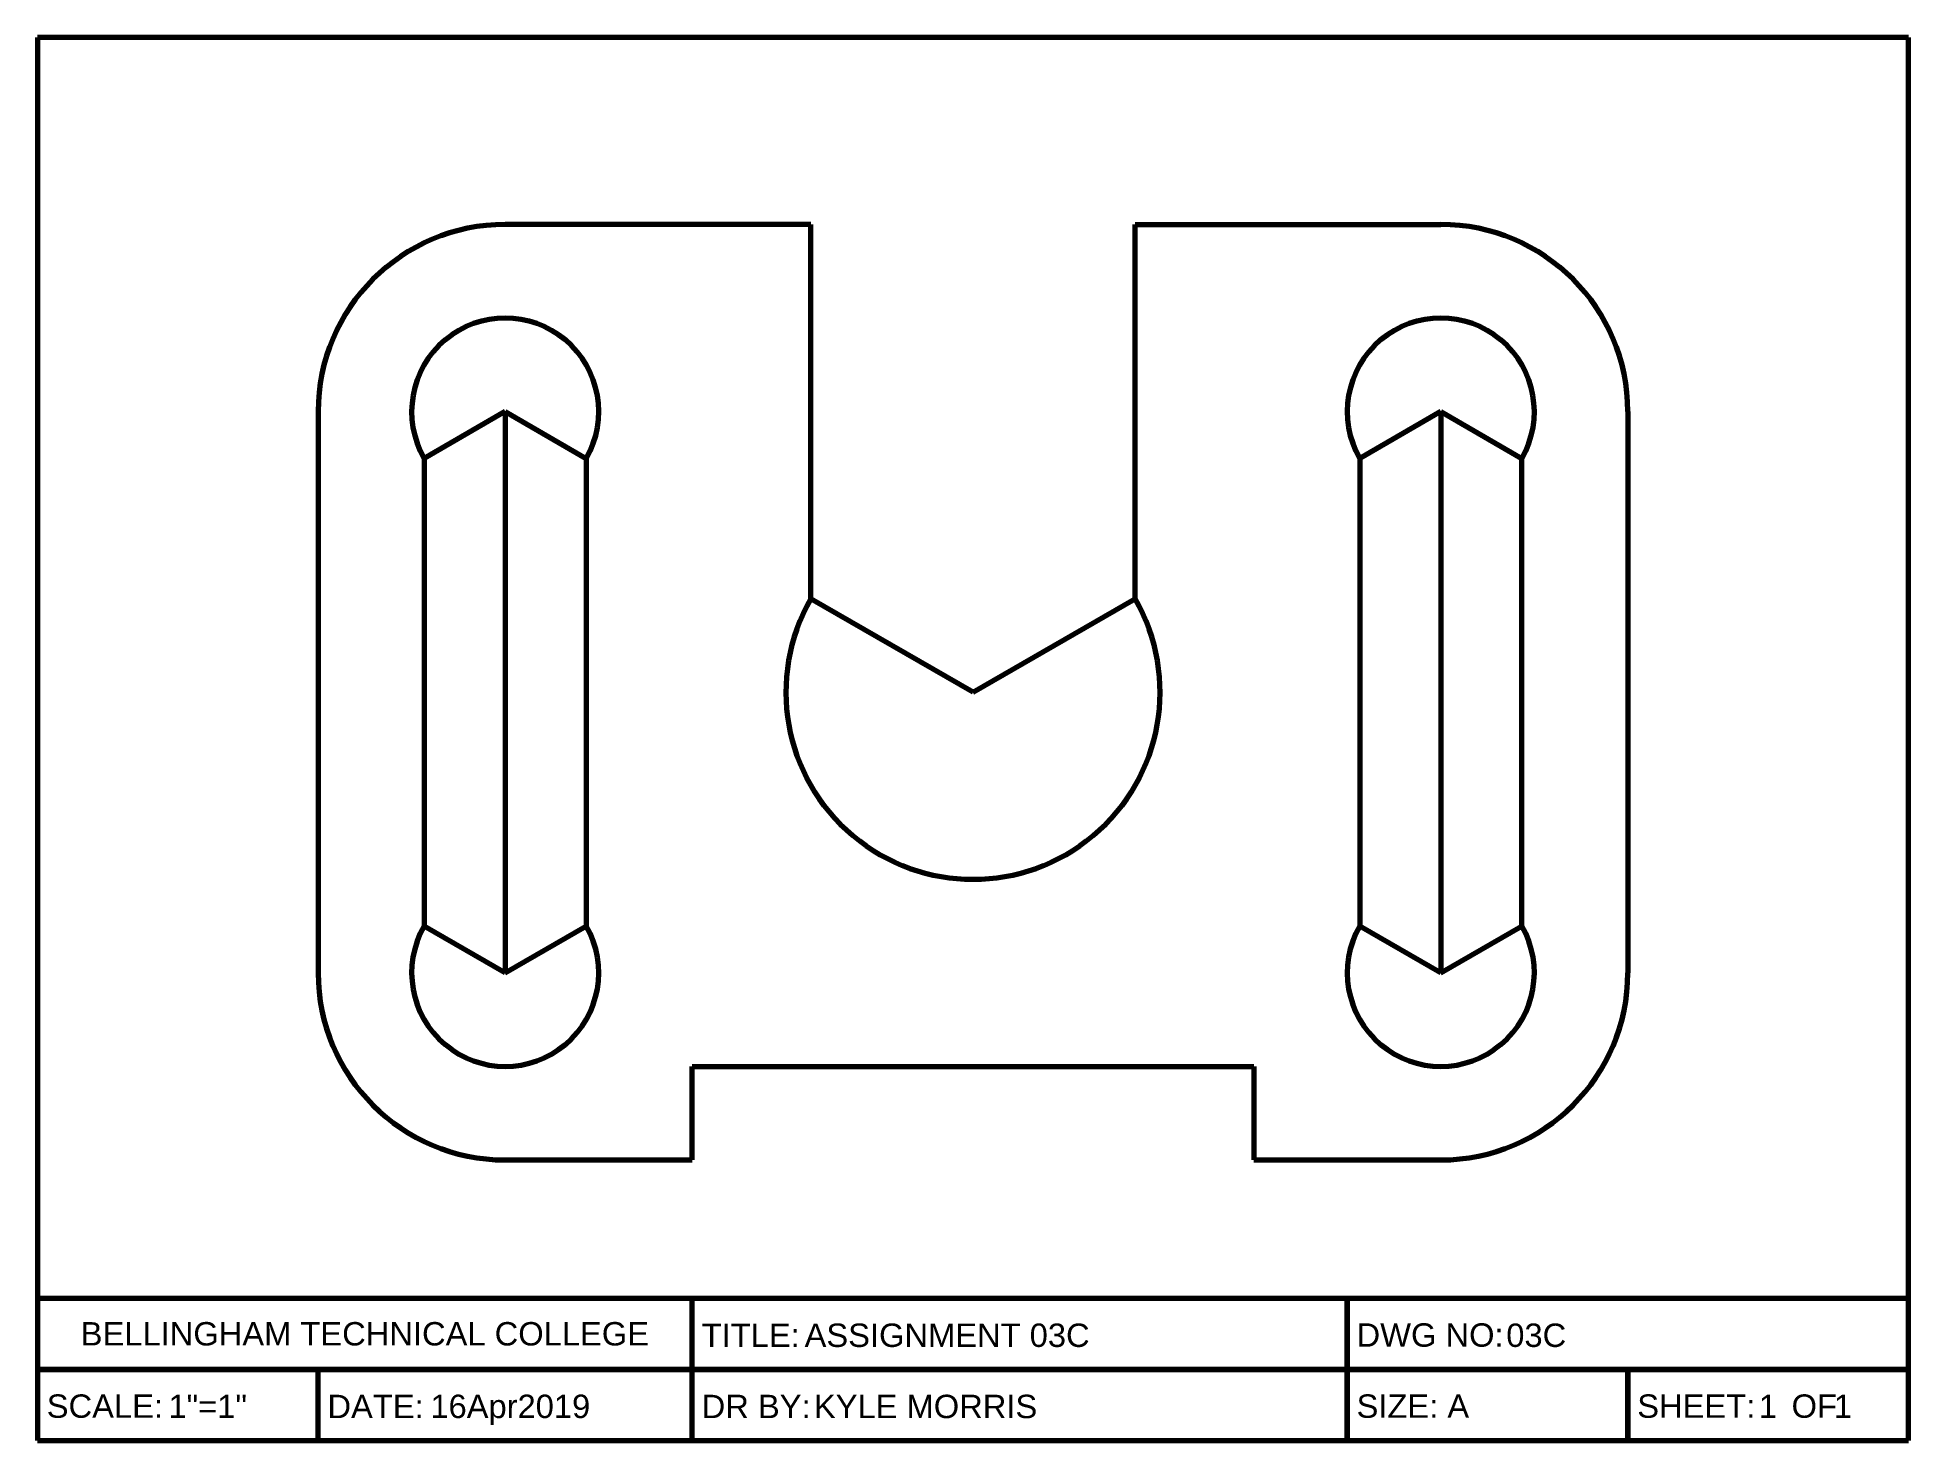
# Model space of a CAD drawing. Header units: inches. Extents: x 0.5 to 10.5, y 0.5 to 8.
import ezdxf
from ezdxf.enums import TextEntityAlignment as Align

# ---------------------------------------------------------------- set-up
doc = ezdxf.new("R2010")
doc.units = ezdxf.units.IN
doc.header["$MEASUREMENT"] = 0
doc.layers.add('Object', color=7, linetype='Continuous', lineweight=70)
doc.layers.add('TitleBox', color=7, linetype='Continuous', lineweight=70)
doc.layers.add('TitleText', color=7, linetype='Continuous')
doc.styles.get("Standard").update_dxf_attribs({"font": 'arial.ttf'})

# ---------------------------------------------------------------- blocks, each defined once
blk = doc.blocks.new('TitleAAlt')
at = {"layer": 'TitleBox'}
for p, q in [((10.5, 8), (0.5, 8)), ((0.5, 8), (0.5, 0.5)), ((10.5, 0.5), (10.5, 8)), ((10.5, 1.26), (0.5, 1.26)), ((4, 0.5), (4, 1.26)), ((7.5, 0.88), (7.5, 1.26)), ((7.5, 1.26), (7.5, 0.5)), ((10.5, 0.88), (0.5, 0.88)), ((0.5, 0.88), (10.5, 0.88)), ((2, 0.5), (2, 0.88)), ((7.5, 0.5), (7.5, 0.88)), ((9, 0.5), (9, 0.88)), ((9, 0.88), (9, 0.5)), ((0.5, 0.5), (10.5, 0.5)), ((0.5, 0.5), (10.5, 0.5))]:
    blk.add_line(p, q, dxfattribs=at)
at = {"layer": 'TitleText', "char_height": 0.125}
for s, width, insert, attachment_point in [('BELLINGHAM TECHNICAL COLLEGE', 3.5, (2.25, 1.07), 5), ('TITLE:', 3.5, (4.05, 1), 7), ('DWG NO:', 3, (7.55, 1), 7), ('SCALE:', 1.5, (0.55, 0.62), 7), ('DATE:', 2, (2.05, 0.62), 7), ('DR BY:', 3.5, (4.05, 0.62), 7), ('SIZE: A', 1.5, (7.55, 0.62), 7), ('SHEET:    OF', 1.5, (9.05, 0.62), 7)]:
    blk.add_mtext_dynamic_manual_height_columns(s, width=width, gutter_width=1, heights=[0], dxfattribs=dict(at, insert=insert, attachment_point=attachment_point))
at = {"layer": 'TitleText'}
for tag, p in [('TITLE', (4.6, 0.963)), ('DWGNO', (8.35, 0.963)), ('SCALE', (1.2, 0.583)), ('SHT', (9.7, 0.583)), ('SHTS', (10.1, 0.583))]:
    blk.add_attdef(tag, text='', height=0.125, dxfattribs=at).set_placement(p, align=Align.BOTTOM_LEFT)
at = {"layer": 'TitleText', "flags": 8}
blk.add_attdef('DATE', text='', height=0.125, dxfattribs=at).set_placement((2.6, 0.583), align=Align.BOTTOM_LEFT)
blk.add_attdef('NAME', (4.65, 0.62), '', height=0.125, dxfattribs=at)

msp = doc.modelspace()

# ---------------------------------------------------------------- linework, layer by layer
at = {"layer": 'Object'}
for p, q in [((4.634, 7), (3, 7)), ((6.366, 5), (6.366, 7)), ((6.366, 7), (8, 7)), ((4.634, 5), (4.634, 7)), ((2, 6), (2, 3)), ((3, 6), (2.567, 5.75)), ((3, 6), (3, 3)), ((3, 6), (3.433, 5.75)), ((8, 6), (7.567, 5.75)), ((8, 6), (8, 3)), ((8, 6), (8.433, 5.75)), ((9, 6), (9, 3)), ((2.567, 5.75), (2.567, 3.25)), ((3.433, 5.75), (3.433, 3.25)), ((7.567, 5.75), (7.567, 3.25)), ((8.433, 3.25), (8.433, 5.75)), ((5.5, 4.5), (4.634, 5)), ((5.5, 4.5), (6.366, 5)), ((3, 3), (2.567, 3.25)), ((3, 3), (3.433, 3.25)), ((8, 3), (7.567, 3.25)), ((8, 3), (8.433, 3.25)), ((4, 2), (4, 2.5)), ((4, 2.5), (7, 2.5)), ((7, 2.5), (7, 2)), ((3, 2), (4, 2)), ((7, 2), (8, 2))]:
    msp.add_line(p, q, dxfattribs=at)
for centre, radius, start, end in [((3, 6), 1, 90, 180), ((8, 6), 1, 0, 90), ((3, 6), 0.5, 330, 210), ((8, 6), 0.5, 330, 210), ((5.5, 4.5), 1, 150, 30), ((3, 3), 0.5, 150, 30), ((8, 3), 0.5, 150, 30), ((3, 3), 1, 180, 270), ((8, 3), 1, 270, 0)]:
    msp.add_arc(centre, radius, start, end, dxfattribs=at)

# ---------------------------------------------------------------- block references
ref = msp.add_blockref('TitleAAlt', (0, 0), dxfattribs=at)
ref.add_attrib('SHTS', '1', dxfattribs={"layer": 'TitleText', "height": 0.125}).set_placement((10.1, 0.583), align=Align.BOTTOM_LEFT)
ref.add_attrib('SHT', '1', dxfattribs={"layer": 'TitleText', "height": 0.125}).set_placement((9.7, 0.583), align=Align.BOTTOM_LEFT)
ref.add_attrib('SCALE', '1"=1"', dxfattribs={"layer": 'TitleText', "height": 0.125}).set_placement((1.2, 0.583), align=Align.BOTTOM_LEFT)
ref.add_attrib('DWGNO', '03C', dxfattribs={"layer": 'TitleText', "height": 0.125}).set_placement((8.35, 0.963), align=Align.BOTTOM_LEFT)
ref.add_attrib('DATE', '16Apr2019', dxfattribs={"layer": 'TitleText', "height": 0.125}).set_placement((2.6, 0.583), align=Align.BOTTOM_LEFT)
ref.add_attrib('NAME', 'KYLE MORRIS', (4.65, 0.62), dxfattribs={"layer": 'TitleText', "height": 0.125})
ref.add_attrib('TITLE', 'ASSIGNMENT 03C', dxfattribs={"layer": 'TitleText', "height": 0.125}).set_placement((4.6, 0.963), align=Align.BOTTOM_LEFT)

doc.saveas('drawing.dxf')
